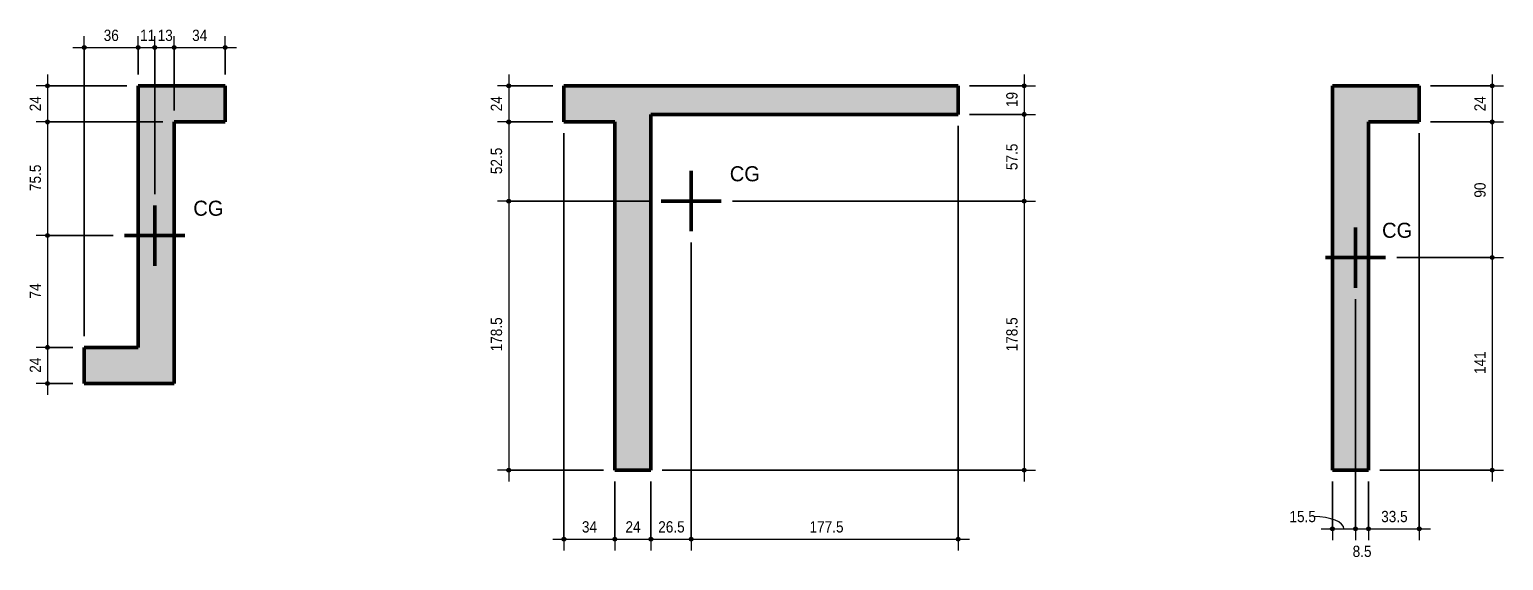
# Model space of a CAD drawing. Extents: x -2131 to 52870, y -3196 to 88043.
# Drawn here: x 19363 to 20342, y 392 to 744 of the extents above; entities that cross this region are included whole.
import ezdxf

# ---------------------------------------------------------------- set-up
doc = ezdxf.new("R2010")
doc.units = 0
for name, color, linetype, lineweight in [('A-ANNO-DIMS', 7, 'Continuous', 9), ('A-ANNO-DIMS-50', 7, 'Continuous', 9), ('A-DETL-MEDM', 7, 'Continuous', 50), ('G-ANNO-TEXT', 7, 'Continuous', 9), ('S-COLS', 7, 'Continuous', 25)]:
    doc.layers.add(name, color=color, linetype=linetype, lineweight=lineweight)
doc.styles.add('Fira Sans', font='', dxfattribs={"width": 0.9, "height": 7.5})
doc.styles.add('Fira Sans_2', font='', dxfattribs={"height": 10})
doc.styles.get('Fira Sans').set_extended_font_data('Fira Sans')
doc.styles.get('Fira Sans_2').set_extended_font_data('Fira Sans')
doc.dimstyles.new('PED_1_5mm_ESQ', dxfattribs={"dimscale": 30.48, "dimtxt": 10.229846, "dimasz": 0.328084, "dimexe": 0.246063, "dimexo": 0.246063, "dimgap": 0.049213, "dimtad": 1, "dimdec": 1, "dimrnd": 0.5, "dimdsep": 46, "dimtxsty": 'Fira Sans', "dimblk1": 'DOTSMALL', "dimblk2": 'DOTSMALL', "dimsah": 1, "dimcen": 0.09, "dimdle": 0.246063, "dimazin": 0, "dimtfac": 1, "dimtdec": 4, "dimtix": 1, "dimtmove": 1, "dimatfit": 3, "dimfxl": 1, "dimtvp": 1, "dimtolj": 1, "dimtzin": 0, "dimarcsym": 2})
doc.dimstyles.new('PED_1_5mm_ESQ_1', dxfattribs={"dimscale": 30.48, "dimtxt": 10.229846, "dimasz": 0.328084, "dimexe": 0.246063, "dimexo": 0.246063, "dimgap": 0.049213, "dimtad": 1, "dimdec": 1, "dimrnd": 0.5, "dimdsep": 46, "dimtxsty": 'Fira Sans', "dimblk1": 'DOTSMALL', "dimblk2": 'DOTSMALL', "dimsah": 1, "dimcen": 0.09, "dimdle": 0.246063, "dimazin": 0, "dimtfac": 1, "dimtdec": 4, "dimtix": 1, "dimtmove": 0, "dimatfit": 3, "dimfxl": 1, "dimtvp": 1, "dimtolj": 1, "dimtzin": 0, "dimarcsym": 2})
doc.dimstyles.new('PED_1_5mm_ESQ_2', dxfattribs={"dimscale": 30.48, "dimtxt": 10.229846, "dimasz": 0.328084, "dimexe": 0.246063, "dimexo": 0.246063, "dimgap": 0.049213, "dimtad": 1, "dimdec": 1, "dimrnd": 0.5, "dimdsep": 46, "dimtxsty": 'Fira Sans', "dimblk1": 'DOTSMALL', "dimblk2": 'DOTSMALL', "dimsah": 1, "dimcen": 0.09, "dimdle": 0.246063, "dimazin": 0, "dimtfac": 1, "dimtdec": 4, "dimtix": 1, "dimtmove": 2, "dimatfit": 3, "dimfxl": 1, "dimtvp": 1, "dimtolj": 1, "dimtzin": 0, "dimarcsym": 2})

# ---------------------------------------------------------------- blocks, each defined once
blk = doc.blocks.new('DIMBLOCK65-DT C 001 - DETALHE P1')
at = {"layer": 'A-ANNO-DIMS-50', "transparency": 16777216}
h = blk.add_hatch(color=256, dxfattribs=at)
edge = h.paths.add_edge_path(flags=0)
edge.add_arc((19374.88, 707.12), 1.25, 0, 360)
h = blk.add_hatch(color=256, dxfattribs=at)
edge = h.paths.add_edge_path(flags=0)
edge.add_arc((19374.88, 683.12), 1.25, 0, 360)
for p, q in [((19374.88, 714.62), (19374.88, 683.12)), ((19427.53, 707.12), (19367.38, 707.12)), ((19374.88, 707.12), (19427.53, 707.12)), ((19451.53, 683.12), (19367.38, 683.12)), ((19374.88, 683.12), (19451.53, 683.12))]:
    blk.add_line(p, q, dxfattribs=at)
for centre in [(19374.88, 707.12), (19374.88, 683.12)]:
    blk.add_circle(centre, 1.25, dxfattribs=at)
at = {"layer": 'A-ANNO-DIMS-50', "color": 0, "transparency": 16777216, "insert": (19363, 690.2), "char_height": 7.5, "width": 11.8037, "attachment_point": 1, "rotation": 90, "line_spacing_factor": 1.049215, "style": 'Fira Sans'}
blk.add_mtext('24', dxfattribs=at)
blk = doc.blocks.new('_DotSmall')
at = {"color": 0, "linetype": 'ByBlock', "const_width": 0.5}
blk.add_lwpolyline([(-0.0625, 0, 1), (0.0625, 0, 1)], format="xyb", close=True, dxfattribs=at)
blk = doc.blocks.new('DIMBLOCK66-DT C 001 - DETALHE P1')
at = {"layer": 'A-ANNO-DIMS-50', "transparency": 16777216}
h = blk.add_hatch(color=256, dxfattribs=at)
edge = h.paths.add_edge_path(flags=0)
edge.add_arc((19374.88, 683.12), 1.25, 0, 360)
h = blk.add_hatch(color=256, dxfattribs=at)
edge = h.paths.add_edge_path(flags=0)
edge.add_arc((19374.88, 607.75), 1.25, 0, 360)
for p, q in [((19451.53, 683.12), (19367.38, 683.12)), ((19374.88, 683.12), (19374.88, 607.75)), ((19374.88, 683.12), (19451.53, 683.12)), ((19418.53, 607.75), (19367.38, 607.75)), ((19374.88, 607.75), (19418.53, 607.75))]:
    blk.add_line(p, q, dxfattribs=at)
for centre in [(19374.88, 683.12), (19374.88, 607.75)]:
    blk.add_circle(centre, 1.25, dxfattribs=at)
at = {"layer": 'A-ANNO-DIMS-50', "color": 0, "transparency": 16777216, "insert": (19363, 637.24), "char_height": 7.5, "width": 19.6728, "attachment_point": 1, "rotation": 90, "line_spacing_factor": 1.049215, "style": 'Fira Sans'}
blk.add_mtext('75.5', dxfattribs=at)
blk = doc.blocks.new('DIMBLOCK67-DT C 001 - DETALHE P1')
at = {"layer": 'A-ANNO-DIMS-50', "transparency": 16777216}
h = blk.add_hatch(color=256, dxfattribs=at)
edge = h.paths.add_edge_path(flags=0)
edge.add_arc((19374.88, 607.75), 1.25, 0, 360)
h = blk.add_hatch(color=256, dxfattribs=at)
edge = h.paths.add_edge_path(flags=0)
edge.add_arc((19374.88, 533.55), 1.25, 0, 360)
for p, q in [((19418.53, 607.75), (19367.38, 607.75)), ((19374.88, 607.75), (19374.88, 533.55)), ((19374.88, 607.75), (19418.53, 607.75)), ((19391.78, 533.55), (19367.38, 533.55)), ((19374.88, 533.55), (19391.78, 533.55))]:
    blk.add_line(p, q, dxfattribs=at)
for centre in [(19374.88, 607.75), (19374.88, 533.55)]:
    blk.add_circle(centre, 1.25, dxfattribs=at)
at = {"layer": 'A-ANNO-DIMS-50', "color": 0, "transparency": 16777216, "insert": (19363, 565.93), "char_height": 7.5, "width": 11.3315, "attachment_point": 1, "rotation": 90, "line_spacing_factor": 1.049215, "style": 'Fira Sans'}
blk.add_mtext('74', dxfattribs=at)
blk = doc.blocks.new('DIMBLOCK68-DT C 001 - DETALHE P1')
at = {"layer": 'A-ANNO-DIMS-50', "transparency": 16777216}
h = blk.add_hatch(color=256, dxfattribs=at)
edge = h.paths.add_edge_path(flags=0)
edge.add_arc((19374.88, 533.55), 1.25, 0, 360)
h = blk.add_hatch(color=256, dxfattribs=at)
edge = h.paths.add_edge_path(flags=0)
edge.add_arc((19374.88, 509.62), 1.25, 0, 360)
for p, q in [((19391.78, 533.55), (19367.38, 533.55)), ((19374.88, 533.55), (19374.88, 502.12)), ((19374.88, 533.55), (19391.78, 533.55)), ((19391.78, 509.62), (19367.38, 509.62)), ((19374.88, 509.62), (19391.78, 509.62))]:
    blk.add_line(p, q, dxfattribs=at)
for centre in [(19374.88, 533.55), (19374.88, 509.62)]:
    blk.add_circle(centre, 1.25, dxfattribs=at)
at = {"layer": 'A-ANNO-DIMS-50', "color": 0, "transparency": 16777216, "insert": (19363, 516.67), "char_height": 7.5, "width": 11.8037, "attachment_point": 1, "rotation": 90, "line_spacing_factor": 1.049215, "style": 'Fira Sans'}
blk.add_mtext('24', dxfattribs=at)
blk = doc.blocks.new('DIMBLOCK69-DT C 001 - DETALHE P1')
at = {"layer": 'A-ANNO-DIMS-50', "transparency": 16777216}
h = blk.add_hatch(color=256, dxfattribs=at)
edge = h.paths.add_edge_path(flags=0)
edge.add_arc((19399.28, 732.45), 1.25, 0, 360)
h = blk.add_hatch(color=256, dxfattribs=at)
edge = h.paths.add_edge_path(flags=0)
edge.add_arc((19435.03, 732.45), 1.25, 0, 360)
for p, q in [((19399.28, 541.05), (19399.28, 739.95)), ((19435.03, 714.62), (19435.03, 739.95)), ((19391.78, 732.45), (19435.03, 732.45)), ((19399.28, 732.45), (19399.28, 541.05)), ((19435.03, 732.45), (19435.03, 714.62))]:
    blk.add_line(p, q, dxfattribs=at)
for centre in [(19399.28, 732.45), (19435.03, 732.45)]:
    blk.add_circle(centre, 1.25, dxfattribs=at)
at = {"layer": 'A-ANNO-DIMS-50', "color": 0, "transparency": 16777216, "insert": (19412.17, 744.34), "char_height": 7.5, "width": 11.9611, "attachment_point": 1, "line_spacing_factor": 1.049215, "style": 'Fira Sans'}
blk.add_mtext('36', dxfattribs=at)
blk = doc.blocks.new('DIMBLOCK70-DT C 001 - DETALHE P1')
at = {"layer": 'A-ANNO-DIMS-50', "transparency": 16777216}
h = blk.add_hatch(color=256, dxfattribs=at)
edge = h.paths.add_edge_path(flags=0)
edge.add_arc((19435.03, 732.45), 1.25, 0, 360)
h = blk.add_hatch(color=256, dxfattribs=at)
edge = h.paths.add_edge_path(flags=0)
edge.add_arc((19446.03, 732.45), 1.25, 0, 360)
for p, q in [((19435.03, 714.62), (19435.03, 739.95)), ((19446.03, 635.25), (19446.03, 739.95)), ((19435.03, 732.45), (19446.03, 732.45)), ((19435.03, 732.45), (19435.03, 714.62)), ((19446.03, 732.45), (19446.03, 635.25))]:
    blk.add_line(p, q, dxfattribs=at)
for centre in [(19435.03, 732.45), (19446.03, 732.45)]:
    blk.add_circle(centre, 1.25, dxfattribs=at)
at = {"layer": 'A-ANNO-DIMS-50', "color": 0, "transparency": 16777216, "insert": (19436.34, 744.34), "char_height": 7.5, "width": 10.0725, "attachment_point": 1, "line_spacing_factor": 1.049215, "style": 'Fira Sans'}
blk.add_mtext('11', dxfattribs=at)
blk = doc.blocks.new('DIMBLOCK71-DT C 001 - DETALHE P1')
at = {"layer": 'A-ANNO-DIMS-50', "transparency": 16777216}
h = blk.add_hatch(color=256, dxfattribs=at)
edge = h.paths.add_edge_path(flags=0)
edge.add_arc((19446.03, 732.45), 1.25, 0, 360)
h = blk.add_hatch(color=256, dxfattribs=at)
edge = h.paths.add_edge_path(flags=0)
edge.add_arc((19459.03, 732.45), 1.25, 0, 360)
for p, q in [((19446.03, 635.25), (19446.03, 739.95)), ((19459.03, 690.62), (19459.03, 739.95)), ((19446.03, 732.45), (19459.03, 732.45)), ((19446.03, 732.45), (19446.03, 635.25)), ((19459.03, 732.45), (19459.03, 690.62))]:
    blk.add_line(p, q, dxfattribs=at)
for centre in [(19446.03, 732.45), (19459.03, 732.45)]:
    blk.add_circle(centre, 1.25, dxfattribs=at)
at = {"layer": 'A-ANNO-DIMS-50', "color": 0, "transparency": 16777216, "insert": (19448.01, 744.34), "char_height": 7.5, "width": 10.8594, "attachment_point": 1, "line_spacing_factor": 1.049215, "style": 'Fira Sans'}
blk.add_mtext('13', dxfattribs=at)
blk = doc.blocks.new('DIMBLOCK72-DT C 001 - DETALHE P1')
at = {"layer": 'A-ANNO-DIMS-50', "transparency": 16777216}
h = blk.add_hatch(color=256, dxfattribs=at)
edge = h.paths.add_edge_path(flags=0)
edge.add_arc((19459.03, 732.45), 1.25, 0, 360)
h = blk.add_hatch(color=256, dxfattribs=at)
edge = h.paths.add_edge_path(flags=0)
edge.add_arc((19492.78, 732.45), 1.25, 0, 360)
for p, q in [((19459.03, 690.62), (19459.03, 739.95)), ((19492.78, 714.62), (19492.78, 739.95)), ((19459.03, 732.45), (19500.28, 732.45)), ((19459.03, 732.45), (19459.03, 690.62)), ((19492.78, 732.45), (19492.78, 714.62))]:
    blk.add_line(p, q, dxfattribs=at)
for centre in [(19459.03, 732.45), (19492.78, 732.45)]:
    blk.add_circle(centre, 1.25, dxfattribs=at)
at = {"layer": 'A-ANNO-DIMS-50', "color": 0, "transparency": 16777216, "insert": (19470.92, 744.34), "char_height": 7.5, "width": 11.9611, "attachment_point": 1, "line_spacing_factor": 1.049215, "style": 'Fira Sans'}
blk.add_mtext('34', dxfattribs=at)
blk = doc.blocks.new('DIMBLOCK73-DT C 002 - DETALHE P3A')
at = {"layer": 'A-ANNO-DIMS-50', "transparency": 16777216}
h = blk.add_hatch(color=256, dxfattribs=at)
edge = h.paths.add_edge_path(flags=0)
edge.add_arc((19717.84, 406.3), 1.25, 0, 360)
h = blk.add_hatch(color=256, dxfattribs=at)
edge = h.paths.add_edge_path(flags=0)
edge.add_arc((19751.59, 406.3), 1.25, 0, 360)
for p, q in [((19717.84, 675.62), (19717.84, 398.8)), ((19717.84, 406.3), (19717.84, 675.62)), ((19751.59, 444.62), (19751.59, 398.8)), ((19751.59, 406.3), (19751.59, 444.62)), ((19710.34, 406.3), (19751.59, 406.3))]:
    blk.add_line(p, q, dxfattribs=at)
for centre in [(19717.84, 406.3), (19751.59, 406.3)]:
    blk.add_circle(centre, 1.25, dxfattribs=at)
at = {"layer": 'A-ANNO-DIMS-50', "color": 0, "transparency": 16777216, "insert": (19729.74, 418.18), "char_height": 7.5, "width": 11.9611, "attachment_point": 1, "line_spacing_factor": 1.049215, "style": 'Fira Sans'}
blk.add_mtext('34', dxfattribs=at)
blk = doc.blocks.new('DIMBLOCK74-DT C 002 - DETALHE P3A')
at = {"layer": 'A-ANNO-DIMS-50', "transparency": 16777216}
h = blk.add_hatch(color=256, dxfattribs=at)
edge = h.paths.add_edge_path(flags=0)
edge.add_arc((19751.59, 406.3), 1.25, 0, 360)
h = blk.add_hatch(color=256, dxfattribs=at)
edge = h.paths.add_edge_path(flags=0)
edge.add_arc((19775.59, 406.3), 1.25, 0, 360)
for p, q in [((19751.59, 444.62), (19751.59, 398.8)), ((19751.59, 406.3), (19751.59, 444.62)), ((19775.59, 444.62), (19775.59, 398.8)), ((19775.59, 406.3), (19775.59, 444.62)), ((19751.59, 406.3), (19775.59, 406.3))]:
    blk.add_line(p, q, dxfattribs=at)
for centre in [(19751.59, 406.3), (19775.59, 406.3)]:
    blk.add_circle(centre, 1.25, dxfattribs=at)
at = {"layer": 'A-ANNO-DIMS-50', "color": 0, "transparency": 16777216, "insert": (19758.68, 418.18), "char_height": 7.5, "width": 11.8037, "attachment_point": 1, "line_spacing_factor": 1.049215, "style": 'Fira Sans'}
blk.add_mtext('24', dxfattribs=at)
blk = doc.blocks.new('DIMBLOCK75-DT C 002 - DETALHE P3A')
at = {"layer": 'A-ANNO-DIMS-50', "transparency": 16777216}
h = blk.add_hatch(color=256, dxfattribs=at)
edge = h.paths.add_edge_path(flags=0)
edge.add_arc((19775.59, 406.3), 1.25, 0, 360)
h = blk.add_hatch(color=256, dxfattribs=at)
edge = h.paths.add_edge_path(flags=0)
edge.add_arc((19802.32, 406.3), 1.25, 0, 360)
for p, q in [((19802.32, 603.1), (19802.32, 398.8)), ((19802.32, 406.3), (19802.32, 603.1)), ((19775.59, 444.62), (19775.59, 398.8)), ((19775.59, 406.3), (19775.59, 444.62)), ((19775.59, 406.3), (19802.32, 406.3))]:
    blk.add_line(p, q, dxfattribs=at)
for centre in [(19775.59, 406.3), (19802.32, 406.3)]:
    blk.add_circle(centre, 1.25, dxfattribs=at)
at = {"layer": 'A-ANNO-DIMS-50', "color": 0, "transparency": 16777216, "insert": (19780.43, 418.18), "char_height": 7.5, "width": 20.4597, "attachment_point": 1, "line_spacing_factor": 1.049215, "style": 'Fira Sans'}
blk.add_mtext('26.5', dxfattribs=at)
blk = doc.blocks.new('DIMBLOCK76-DT C 002 - DETALHE P3A')
at = {"layer": 'A-ANNO-DIMS-50', "transparency": 16777216}
h = blk.add_hatch(color=256, dxfattribs=at)
edge = h.paths.add_edge_path(flags=0)
edge.add_arc((19802.32, 406.3), 1.25, 0, 360)
h = blk.add_hatch(color=256, dxfattribs=at)
edge = h.paths.add_edge_path(flags=0)
edge.add_arc((19979.59, 406.3), 1.25, 0, 360)
for p, q in [((19979.59, 680.62), (19979.59, 398.8)), ((19979.59, 406.3), (19979.59, 680.62)), ((19802.32, 603.1), (19802.32, 398.8)), ((19802.32, 406.3), (19802.32, 603.1)), ((19802.32, 406.3), (19987.09, 406.3))]:
    blk.add_line(p, q, dxfattribs=at)
for centre in [(19802.32, 406.3), (19979.59, 406.3)]:
    blk.add_circle(centre, 1.25, dxfattribs=at)
at = {"layer": 'A-ANNO-DIMS-50', "color": 0, "transparency": 16777216, "insert": (19880.92, 418.18), "char_height": 7.5, "width": 24.0795, "attachment_point": 1, "line_spacing_factor": 1.049215, "style": 'Fira Sans'}
blk.add_mtext('177.5', dxfattribs=at)
blk = doc.blocks.new('DIMBLOCK77-DT C 002 - DETALHE P3A')
at = {"layer": 'A-ANNO-DIMS-50', "transparency": 16777216}
h = blk.add_hatch(color=256, dxfattribs=at)
edge = h.paths.add_edge_path(flags=0)
edge.add_arc((20023.42, 707.12), 1.25, 0, 360)
h = blk.add_hatch(color=256, dxfattribs=at)
edge = h.paths.add_edge_path(flags=0)
edge.add_arc((20023.42, 688.12), 1.25, 0, 360)
for p, q in [((20023.42, 714.62), (20023.42, 688.12)), ((19987.09, 707.12), (20030.92, 707.12)), ((20023.42, 707.12), (19987.09, 707.12)), ((19987.09, 688.12), (20030.92, 688.12)), ((20023.42, 688.12), (19987.09, 688.12))]:
    blk.add_line(p, q, dxfattribs=at)
for centre in [(20023.42, 707.12), (20023.42, 688.12)]:
    blk.add_circle(centre, 1.25, dxfattribs=at)
at = {"layer": 'A-ANNO-DIMS-50', "color": 0, "transparency": 16777216, "insert": (20011.54, 692.96), "char_height": 7.5, "width": 11.1741, "attachment_point": 1, "rotation": 90, "line_spacing_factor": 1.049215, "style": 'Fira Sans'}
blk.add_mtext('19', dxfattribs=at)
blk = doc.blocks.new('DIMBLOCK78-DT C 002 - DETALHE P3A')
at = {"layer": 'A-ANNO-DIMS-50', "transparency": 16777216}
h = blk.add_hatch(color=256, dxfattribs=at)
edge = h.paths.add_edge_path(flags=0)
edge.add_arc((20023.42, 688.12), 1.25, 0, 360)
h = blk.add_hatch(color=256, dxfattribs=at)
edge = h.paths.add_edge_path(flags=0)
edge.add_arc((20023.42, 630.6), 1.25, 0, 360)
for p, q in [((19987.09, 688.12), (20030.92, 688.12)), ((20023.42, 688.12), (19987.09, 688.12)), ((20023.42, 688.12), (20023.42, 630.6)), ((19829.82, 630.6), (20030.92, 630.6)), ((20023.42, 630.6), (19829.82, 630.6))]:
    blk.add_line(p, q, dxfattribs=at)
for centre in [(20023.42, 688.12), (20023.42, 630.6)]:
    blk.add_circle(centre, 1.25, dxfattribs=at)
at = {"layer": 'A-ANNO-DIMS-50', "color": 0, "transparency": 16777216, "insert": (20011.54, 651.16), "char_height": 7.5, "width": 19.6728, "attachment_point": 1, "rotation": 90, "line_spacing_factor": 1.049215, "style": 'Fira Sans'}
blk.add_mtext('57.5', dxfattribs=at)
blk = doc.blocks.new('DIMBLOCK79-DT C 002 - DETALHE P3A')
at = {"layer": 'A-ANNO-DIMS-50', "transparency": 16777216}
h = blk.add_hatch(color=256, dxfattribs=at)
edge = h.paths.add_edge_path(flags=0)
edge.add_arc((20023.42, 630.6), 1.25, 0, 360)
h = blk.add_hatch(color=256, dxfattribs=at)
edge = h.paths.add_edge_path(flags=0)
edge.add_arc((20023.42, 452.12), 1.25, 0, 360)
for p, q in [((19829.82, 630.6), (20030.92, 630.6)), ((20023.42, 630.6), (19829.82, 630.6)), ((20023.42, 630.6), (20023.42, 444.62)), ((19783.09, 452.12), (20030.92, 452.12)), ((20023.42, 452.12), (19783.09, 452.12))]:
    blk.add_line(p, q, dxfattribs=at)
for centre in [(20023.42, 630.6), (20023.42, 452.12)]:
    blk.add_circle(centre, 1.25, dxfattribs=at)
at = {"layer": 'A-ANNO-DIMS-50', "color": 0, "transparency": 16777216, "insert": (20011.54, 530.87), "char_height": 7.5, "width": 25.1812, "attachment_point": 1, "rotation": 90, "line_spacing_factor": 1.049215, "style": 'Fira Sans'}
blk.add_mtext('178.5', dxfattribs=at)
blk = doc.blocks.new('DIMBLOCK80-DT C 002 - DETALHE P3A')
at = {"layer": 'A-ANNO-DIMS-50', "transparency": 16777216}
h = blk.add_hatch(color=256, dxfattribs=at)
edge = h.paths.add_edge_path(flags=0)
edge.add_arc((19681.13, 707.12), 1.25, 0, 360)
h = blk.add_hatch(color=256, dxfattribs=at)
edge = h.paths.add_edge_path(flags=0)
edge.add_arc((19681.13, 683.12), 1.25, 0, 360)
for p, q in [((19681.13, 714.62), (19681.13, 683.12)), ((19710.34, 707.12), (19673.63, 707.12)), ((19681.13, 707.12), (19710.34, 707.12)), ((19710.34, 683.12), (19673.63, 683.12)), ((19681.13, 683.12), (19710.34, 683.12))]:
    blk.add_line(p, q, dxfattribs=at)
for centre in [(19681.13, 707.12), (19681.13, 683.12)]:
    blk.add_circle(centre, 1.25, dxfattribs=at)
at = {"layer": 'A-ANNO-DIMS-50', "color": 0, "transparency": 16777216, "insert": (19669.25, 690.2), "char_height": 7.5, "width": 11.8037, "attachment_point": 1, "rotation": 90, "line_spacing_factor": 1.049215, "style": 'Fira Sans'}
blk.add_mtext('24', dxfattribs=at)
blk = doc.blocks.new('DIMBLOCK81-DT C 002 - DETALHE P3A')
at = {"layer": 'A-ANNO-DIMS-50', "transparency": 16777216}
h = blk.add_hatch(color=256, dxfattribs=at)
edge = h.paths.add_edge_path(flags=0)
edge.add_arc((19681.13, 683.12), 1.25, 0, 360)
h = blk.add_hatch(color=256, dxfattribs=at)
edge = h.paths.add_edge_path(flags=0)
edge.add_arc((19681.13, 630.6), 1.25, 0, 360)
for p, q in [((19710.34, 683.12), (19673.63, 683.12)), ((19681.13, 683.12), (19681.13, 630.6)), ((19681.13, 683.12), (19710.34, 683.12)), ((19774.82, 630.6), (19673.63, 630.6)), ((19681.13, 630.6), (19774.82, 630.6))]:
    blk.add_line(p, q, dxfattribs=at)
for centre in [(19681.13, 683.12), (19681.13, 630.6)]:
    blk.add_circle(centre, 1.25, dxfattribs=at)
at = {"layer": 'A-ANNO-DIMS-50', "color": 0, "transparency": 16777216, "insert": (19669.25, 648.47), "char_height": 7.5, "width": 20.1449, "attachment_point": 1, "rotation": 90, "line_spacing_factor": 1.049215, "style": 'Fira Sans'}
blk.add_mtext('52.5', dxfattribs=at)
blk = doc.blocks.new('DIMBLOCK82-DT C 002 - DETALHE P3A')
at = {"layer": 'A-ANNO-DIMS-50', "transparency": 16777216}
h = blk.add_hatch(color=256, dxfattribs=at)
edge = h.paths.add_edge_path(flags=0)
edge.add_arc((19681.13, 630.6), 1.25, 0, 360)
h = blk.add_hatch(color=256, dxfattribs=at)
edge = h.paths.add_edge_path(flags=0)
edge.add_arc((19681.13, 452.12), 1.25, 0, 360)
for p, q in [((19774.82, 630.6), (19673.63, 630.6)), ((19681.13, 630.6), (19681.13, 444.62)), ((19681.13, 630.6), (19774.82, 630.6)), ((19744.09, 452.12), (19673.63, 452.12)), ((19681.13, 452.12), (19744.09, 452.12))]:
    blk.add_line(p, q, dxfattribs=at)
for centre in [(19681.13, 630.6), (19681.13, 452.12)]:
    blk.add_circle(centre, 1.25, dxfattribs=at)
at = {"layer": 'A-ANNO-DIMS-50', "color": 0, "transparency": 16777216, "insert": (19669.25, 530.87), "char_height": 7.5, "width": 25.1812, "attachment_point": 1, "rotation": 90, "line_spacing_factor": 1.049215, "style": 'Fira Sans'}
blk.add_mtext('178.5', dxfattribs=at)
blk = doc.blocks.new('DIMBLOCK83-DT C 003 - DETALHE P3B')
at = {"layer": 'A-ANNO-DIMS-50', "transparency": 16777216}
h = blk.add_hatch(color=256, dxfattribs=at)
edge = h.paths.add_edge_path(flags=0)
edge.add_arc((20334.28, 707.12), 1.25, 0, 360)
h = blk.add_hatch(color=256, dxfattribs=at)
edge = h.paths.add_edge_path(flags=0)
edge.add_arc((20334.28, 683.12), 1.25, 0, 360)
for p, q in [((20334.28, 714.62), (20334.28, 683.12)), ((20293.37, 707.12), (20341.78, 707.12)), ((20334.28, 707.12), (20293.37, 707.12)), ((20293.37, 683.12), (20341.78, 683.12)), ((20334.28, 683.12), (20293.37, 683.12))]:
    blk.add_line(p, q, dxfattribs=at)
for centre in [(20334.28, 707.12), (20334.28, 683.12)]:
    blk.add_circle(centre, 1.25, dxfattribs=at)
at = {"layer": 'A-ANNO-DIMS-50', "color": 0, "transparency": 16777216, "insert": (20322.4, 690.2), "char_height": 7.5, "width": 11.8037, "attachment_point": 1, "rotation": 90, "line_spacing_factor": 1.049215, "style": 'Fira Sans'}
blk.add_mtext('24', dxfattribs=at)
blk = doc.blocks.new('DIMBLOCK84-DT C 003 - DETALHE P3B')
at = {"layer": 'A-ANNO-DIMS-50', "transparency": 16777216}
h = blk.add_hatch(color=256, dxfattribs=at)
edge = h.paths.add_edge_path(flags=0)
edge.add_arc((20334.28, 683.12), 1.25, 0, 360)
h = blk.add_hatch(color=256, dxfattribs=at)
edge = h.paths.add_edge_path(flags=0)
edge.add_arc((20334.28, 593.12), 1.25, 0, 360)
for p, q in [((20293.37, 683.12), (20341.78, 683.12)), ((20334.28, 683.12), (20293.37, 683.12)), ((20334.28, 683.12), (20334.28, 593.12)), ((20271, 593.12), (20341.78, 593.12)), ((20334.28, 593.12), (20271, 593.12))]:
    blk.add_line(p, q, dxfattribs=at)
for centre in [(20334.28, 683.12), (20334.28, 593.12)]:
    blk.add_circle(centre, 1.25, dxfattribs=at)
at = {"layer": 'A-ANNO-DIMS-50', "color": 0, "transparency": 16777216, "insert": (20322.4, 632.87), "char_height": 7.5, "width": 12.5906, "attachment_point": 1, "rotation": 90, "line_spacing_factor": 1.049215, "style": 'Fira Sans'}
blk.add_mtext('90', dxfattribs=at)
blk = doc.blocks.new('DIMBLOCK85-DT C 003 - DETALHE P3B')
at = {"layer": 'A-ANNO-DIMS-50', "transparency": 16777216}
h = blk.add_hatch(color=256, dxfattribs=at)
edge = h.paths.add_edge_path(flags=0)
edge.add_arc((20334.28, 593.12), 1.25, 0, 360)
h = blk.add_hatch(color=256, dxfattribs=at)
edge = h.paths.add_edge_path(flags=0)
edge.add_arc((20334.28, 452.12), 1.25, 0, 360)
for p, q in [((20271, 593.12), (20341.78, 593.12)), ((20334.28, 593.12), (20271, 593.12)), ((20334.28, 593.12), (20334.28, 444.62)), ((20259.62, 452.12), (20341.78, 452.12)), ((20334.28, 452.12), (20259.62, 452.12))]:
    blk.add_line(p, q, dxfattribs=at)
for centre in [(20334.28, 593.12), (20334.28, 452.12)]:
    blk.add_circle(centre, 1.25, dxfattribs=at)
at = {"layer": 'A-ANNO-DIMS-50', "color": 0, "transparency": 16777216, "insert": (20322.4, 515.86), "char_height": 7.5, "width": 16.2104, "attachment_point": 1, "rotation": 90, "line_spacing_factor": 1.049215, "style": 'Fira Sans'}
blk.add_mtext('141', dxfattribs=at)
blk = doc.blocks.new('DIMBLOCK86-DT C 003 - DETALHE P3B')
at = {"layer": 'A-ANNO-DIMS-50', "transparency": 16777216}
h = blk.add_hatch(color=256, dxfattribs=at)
edge = h.paths.add_edge_path(flags=0)
edge.add_arc((20228.12, 413.16), 1.25, 0, 360)
h = blk.add_hatch(color=256, dxfattribs=at)
edge = h.paths.add_edge_path(flags=0)
edge.add_arc((20243.5, 413.16), 1.25, 0, 360)
for p, q in [((20243.5, 565.62), (20243.5, 405.66)), ((20243.5, 413.16), (20243.5, 565.62)), ((20228.12, 444.62), (20228.12, 405.66)), ((20228.12, 413.16), (20228.12, 444.62)), ((20220.62, 413.16), (20243.5, 413.16))]:
    blk.add_line(p, q, dxfattribs=at)
for centre in [(20228.12, 413.16), (20243.5, 413.16)]:
    blk.add_circle(centre, 1.25, dxfattribs=at)
blk.add_ellipse((20215.89, 413.16), major_axis=(19.92, 0), ratio=0.404546, start_param=0, end_param=1.570796, dxfattribs=at)
at = {"layer": 'A-ANNO-DIMS-50', "color": 0, "transparency": 16777216, "insert": (20199.63, 425.04), "char_height": 7.5, "width": 19.5154, "attachment_point": 1, "line_spacing_factor": 1.049215, "style": 'Fira Sans'}
blk.add_mtext('15.5', dxfattribs=at)
blk = doc.blocks.new('DIMBLOCK87-DT C 003 - DETALHE P3B')
at = {"layer": 'A-ANNO-DIMS-50', "transparency": 16777216}
h = blk.add_hatch(color=256, dxfattribs=at)
edge = h.paths.add_edge_path(flags=0)
edge.add_arc((20243.5, 413.16), 1.25, 0, 360)
h = blk.add_hatch(color=256, dxfattribs=at)
edge = h.paths.add_edge_path(flags=0)
edge.add_arc((20252.12, 413.16), 1.25, 0, 360)
for p, q in [((20243.5, 565.62), (20243.5, 405.66)), ((20243.5, 413.16), (20243.5, 565.62)), ((20252.12, 444.62), (20252.12, 405.66)), ((20252.12, 413.16), (20252.12, 444.62)), ((20243.5, 413.16), (20252.12, 413.16))]:
    blk.add_line(p, q, dxfattribs=at)
for centre in [(20243.5, 413.16), (20252.12, 413.16)]:
    blk.add_circle(centre, 1.25, dxfattribs=at)
at = {"layer": 'A-ANNO-DIMS-50', "color": 0, "transparency": 16777216, "insert": (20241.58, 401.96), "char_height": 7.5, "width": 14.9513, "attachment_point": 1, "line_spacing_factor": 1.049215, "style": 'Fira Sans'}
blk.add_mtext('8.5', dxfattribs=at)
blk = doc.blocks.new('DIMBLOCK88-DT C 003 - DETALHE P3B')
at = {"layer": 'A-ANNO-DIMS-50', "transparency": 16777216}
h = blk.add_hatch(color=256, dxfattribs=at)
edge = h.paths.add_edge_path(flags=0)
edge.add_arc((20252.12, 413.16), 1.25, 0, 360)
h = blk.add_hatch(color=256, dxfattribs=at)
edge = h.paths.add_edge_path(flags=0)
edge.add_arc((20285.87, 413.16), 1.25, 0, 360)
for p, q in [((20285.87, 675.62), (20285.87, 405.66)), ((20285.87, 413.16), (20285.87, 675.62)), ((20252.12, 444.62), (20252.12, 405.66)), ((20252.12, 413.16), (20252.12, 444.62)), ((20252.12, 413.16), (20293.37, 413.16))]:
    blk.add_line(p, q, dxfattribs=at)
for centre in [(20252.12, 413.16), (20285.87, 413.16)]:
    blk.add_circle(centre, 1.25, dxfattribs=at)
at = {"layer": 'A-ANNO-DIMS-50', "color": 0, "transparency": 16777216, "insert": (20260.54, 425.04), "char_height": 7.5, "width": 20.3023, "attachment_point": 1, "line_spacing_factor": 1.049215, "style": 'Fira Sans'}
blk.add_mtext('33.5', dxfattribs=at)

msp = doc.modelspace()

# ---------------------------------------------------------------- hatches: boundary and pattern name
at = {"layer": 'S-COLS', "true_color": 0x808080}
for points in [[(19459.032, 509.619), (19459.032, 683.119), (19492.782, 683.119), (19492.782, 707.119), (19435.032, 707.119), (19435.032, 533.551), (19399.282, 533.551), (19399.282, 509.619)], [(19751.594, 452.119), (19775.594, 452.119), (19775.594, 688.119), (19979.594, 688.119), (19979.594, 707.119), (19717.844, 707.119), (19717.844, 683.119), (19751.594, 683.119)], [(20228.121, 452.119), (20252.121, 452.119), (20252.121, 683.119), (20285.87, 683.119), (20285.87, 707.119), (20228.121, 707.119)]]:
    msp.add_hatch(color=8, dxfattribs=at).paths.add_polyline_path(points, flags=0)

# ---------------------------------------------------------------- linework, layer by layer
at = {"layer": 'A-DETL-MEDM'}
for p, q in [((19802.321, 630.602), (19802.321, 650.602)), ((19446.032, 607.748), (19446.032, 627.748)), ((19802.321, 630.602), (19782.321, 630.602)), ((19802.321, 630.602), (19802.321, 610.602)), ((19802.321, 630.602), (19822.321, 630.602)), ((19446.032, 607.748), (19426.032, 607.748)), ((19446.032, 607.748), (19446.032, 587.748)), ((19446.032, 607.748), (19466.032, 607.748)), ((20243.496, 593.119), (20243.496, 613.119)), ((20243.496, 593.119), (20223.496, 593.119)), ((20243.496, 593.119), (20243.496, 573.119)), ((20243.496, 593.119), (20263.496, 593.119))]:
    msp.add_line(p, q, dxfattribs=at)
at = {"layer": 'S-COLS', "lineweight": 50}
for p, q in [((19435.032, 533.551), (19435.032, 707.119)), ((19435.032, 707.119), (19492.782, 707.119)), ((19492.782, 707.119), (19492.782, 683.119)), ((19717.844, 707.119), (19979.594, 707.119)), ((19717.844, 683.119), (19717.844, 707.119)), ((19979.594, 707.119), (19979.594, 688.119)), ((20228.121, 707.119), (20285.87, 707.119)), ((20228.121, 452.119), (20228.121, 707.119)), ((20285.87, 707.119), (20285.87, 683.119)), ((19979.594, 688.119), (19775.594, 688.119)), ((19775.594, 688.119), (19775.594, 452.119)), ((19492.782, 683.119), (19459.032, 683.119)), ((19459.032, 683.119), (19459.032, 509.619)), ((19751.594, 683.119), (19717.844, 683.119)), ((19751.594, 452.119), (19751.594, 683.119)), ((20285.87, 683.119), (20252.121, 683.119)), ((20252.121, 683.119), (20252.121, 452.119)), ((19399.282, 509.619), (19399.282, 533.551)), ((19399.282, 533.551), (19435.032, 533.551)), ((19459.032, 509.619), (19399.282, 509.619)), ((19775.594, 452.119), (19751.594, 452.119)), ((20252.121, 452.119), (20228.121, 452.119))]:
    msp.add_line(p, q, dxfattribs=at)

# ---------------------------------------------------------------- texts
at = {"layer": 'G-ANNO-TEXT', "char_height": 10, "width": 21.24472, "attachment_point": 1, "style": 'Fira Sans_2'}
for insert in [(19827.954, 653.724), (19471.666, 630.87), (20261.129, 616.241)]:
    msp.add_mtext('CG', dxfattribs=dict(at, insert=insert))

# ---------------------------------------------------------------- dimensions: what is measured, and where the dimension line sits
at = {"layer": 'A-ANNO-DIMS'}
for base, p1, p2, override, picture, middle in [((19435.032204183, 732.454139674), (19399.282204182, 533.550622916), (19435.032204183, 707.119284219), {"dimpost": '<>', "dimfxl": 177.21214}, 'DIMBLOCK69-DT C 001 - DETALHE P1', (19417.157204182, 737.769451721)), ((19446.032, 732.454), (19435.032, 707.119), (19446.032, 627.748), {"dimpost": '<>', "dimfxl": 80.130039}, 'DIMBLOCK70-DT C 001 - DETALHE P1', (19440.532, 737.704)), ((19459.032, 732.454), (19446.032, 627.748), (19459.032, 683.119), {"dimpost": '<>', "dimfxl": 56.877013}, 'DIMBLOCK71-DT C 001 - DETALHE P1', (19452.532, 737.769)), ((19492.78221, 732.45414), (19459.0322, 683.11928), (19492.78221, 707.11928), {"dimpost": '<>', "dimfxl": 41.41332}, 'DIMBLOCK72-DT C 001 - DETALHE P1', (19475.90721, 737.76945)), ((19979.594, 406.297), (19802.321, 610.602), (19979.594, 688.119), {"dimpost": '<>', "dimfxl": 193.480971}, 'DIMBLOCK76-DT C 002 - DETALHE P3A', (19890.957, 411.613)), ((19751.594388988, 406.297413673), (19717.844388986, 683.119359828), (19751.594388988, 452.119264858), {"dimpost": '<>', "dimfxl": 233.452578}, 'DIMBLOCK73-DT C 002 - DETALHE P3A', (19734.719388987, 411.61272572)), ((20285.87, 413.157), (20252.121, 452.119), (20285.87, 683.119), {"dimpost": '<>', "dimfxl": 233.452437}, 'DIMBLOCK88-DT C 003 - DETALHE P3B', (20268.996, 418.472)), ((19802.321, 406.297), (19775.594, 452.119), (19802.321, 610.602), {"dimpost": '<>', "dimfxl": 160.720842}, 'DIMBLOCK75-DT C 002 - DETALHE P3A', (19788.957, 411.613)), ((19775.594, 406.297), (19751.594, 452.119), (19775.594, 452.119), {"dimpost": '<>', "dimfxl": 24}, 'DIMBLOCK74-DT C 002 - DETALHE P3A', (19763.594, 411.547))]:
    dim = msp.add_linear_dim(base=base, p1=p1, p2=p2, dimstyle='PED_1_5mm_ESQ_1', override=override, dxfattribs=at)
    dim.commit()
    dim.dimension.update_dxf_attribs({"geometry": picture, "text_midpoint": middle})
for base, p1, p2, override, picture, middle in [((19374.885, 683.119), (19435.032, 707.119), (19459.032, 683.119), {"dimpost": '<>', "dimfxl": 33.941125}, 'DIMBLOCK65-DT C 001 - DETALHE P1', (19369.635, 695.119)), ((19681.133, 683.119), (19717.844, 707.119), (19717.844, 683.119), {"dimpost": '<>', "dimfxl": 24}, 'DIMBLOCK80-DT C 002 - DETALHE P3A', (19675.883, 695.119)), ((20023.422, 688.119), (19979.594, 707.119), (19979.594, 688.119), {"dimpost": '<>', "dimfxl": 19}, 'DIMBLOCK77-DT C 002 - DETALHE P3A', (20018.052, 697.619)), ((20334.282, 683.119), (20285.87, 707.119), (20285.87, 683.119), {"dimpost": '<>', "dimfxl": 24}, 'DIMBLOCK83-DT C 003 - DETALHE P3B', (20329.032, 695.119)), ((20023.422, 630.602), (19979.594, 688.119), (19822.321, 630.602), {"dimpost": '<>', "dimfxl": 167.461204}, 'DIMBLOCK78-DT C 002 - DETALHE P3A', (20018.106, 659.361)), ((19374.885, 607.748), (19459.032, 683.119), (19426.032, 607.748), {"dimpost": '<>', "dimfxl": 82.279107}, 'DIMBLOCK66-DT C 001 - DETALHE P1', (19369.57, 645.434)), ((19681.133, 630.602), (19717.844, 683.119), (19782.321, 630.602), {"dimpost": '<>', "dimfxl": 83.157747}, 'DIMBLOCK81-DT C 002 - DETALHE P3A', (19675.817, 656.861)), ((20334.282, 593.119), (20285.87, 683.119), (20263.496, 593.119), {"dimpost": '<>', "dimfxl": 92.739818}, 'DIMBLOCK84-DT C 003 - DETALHE P3B', (20328.912, 638.119)), ((19681.133, 452.119), (19782.321, 630.602), (19751.594, 452.119), {"dimpost": '<>', "dimfxl": 181.108596}, 'DIMBLOCK82-DT C 002 - DETALHE P3A', (19675.817, 541.361)), ((20023.422, 452.119), (19822.321, 630.602), (19775.594, 452.119), {"dimpost": '<>', "dimfxl": 184.498134}, 'DIMBLOCK79-DT C 002 - DETALHE P3A', (20018.106, 541.361)), ((19374.885, 533.551), (19426.032, 607.748), (19399.282, 533.551), {"dimpost": '<>', "dimfxl": 78.872001}, 'DIMBLOCK67-DT C 001 - DETALHE P1', (19369.581, 570.649)), ((20334.282, 452.119), (20263.496, 593.119), (20252.121, 452.119), {"dimpost": '<>', "dimfxl": 141.457779}, 'DIMBLOCK85-DT C 003 - DETALHE P3B', (20329.032, 522.619)), ((19374.885, 509.619), (19399.282, 533.551), (19399.282, 509.619), {"dimpost": '<>', "dimfxl": 23.931365}, 'DIMBLOCK68-DT C 001 - DETALHE P1', (19369.635, 521.585))]:
    dim = msp.add_linear_dim(base=base, p1=p1, p2=p2, angle=90, dimstyle='PED_1_5mm_ESQ_1', override=override, dxfattribs=at)
    dim.commit()
    dim.dimension.update_dxf_attribs({"geometry": picture, "text_midpoint": middle})
for base, p1, p2, dimstyle, override, picture, middle in [((20243.496, 413.157), (20228.121, 452.119), (20243.496, 573.119), 'PED_1_5mm_ESQ', {"dimpost": '<>', "dimfxl": 121.972596}, 'DIMBLOCK86-DT C 003 - DETALHE P3B', (20209.386, 420.042)), ((20252.121, 413.157), (20243.496, 573.119), (20252.121, 452.119), 'PED_1_5mm_ESQ_2', {"dimpost": '<>', "dimfxl": 121.306723}, 'DIMBLOCK87-DT C 003 - DETALHE P3B', (20249.055, 396.962))]:
    dim = msp.add_linear_dim(base=base, p1=p1, p2=p2, dimstyle=dimstyle, override=override, dxfattribs=at)
    dim.commit()
    dim.dimension.update_dxf_attribs({"geometry": picture, "text_midpoint": middle, "dimtype": 160})

doc.saveas('drawing.dxf')
